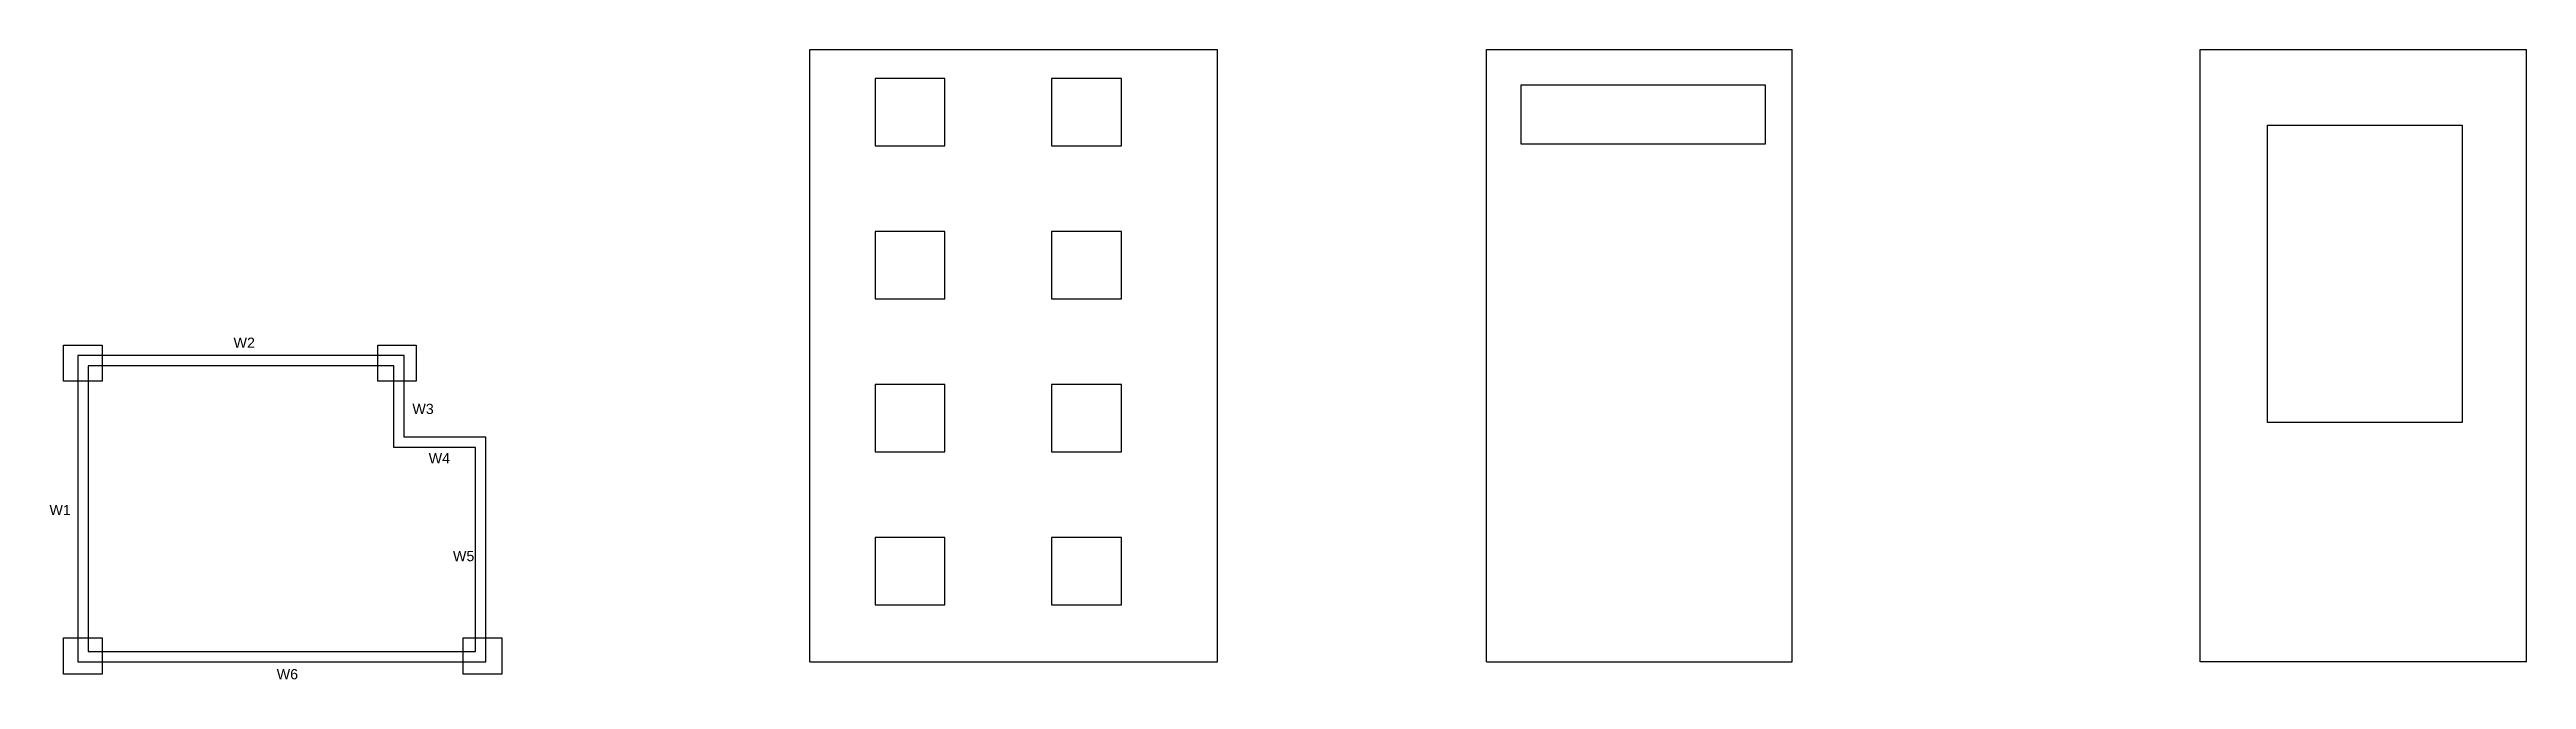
# Model space of a CAD drawing. Header units: millimetres. Extents: x -544 to 48056, y -329 to 12018.
import ezdxf

# ---------------------------------------------------------------- set-up
doc = ezdxf.new("R2010")
doc.units = ezdxf.units.MM
doc.header["$MEASUREMENT"] = 0
for name, color, linetype in [('Elev_W1', 7, 'Continuous'), ('Elev_W2', 6, 'Continuous'), ('Elev_W6', 4, 'Continuous'), ('Plan_Columns', 4, 'Continuous'), ('Plan_Walls', 1, 'Continuous')]:
    doc.layers.add(name, color=color, linetype=linetype)
doc.styles.get("Standard").update_dxf_attribs({"font": 'arial.ttf'})

msp = doc.modelspace()

# ---------------------------------------------------------------- linework, layer by layer
at = {"layer": 'Elev_W1'}
for p, q in [((27651, 12018), (33651, 12018)), ((27651, 18), (27651, 12018)), ((33651, 18), (33651, 12018)), ((27651, 18), (33651, 18))]:
    msp.add_line(p, q, dxfattribs=at)
msp.add_lwpolyline([(28334, 11328), (33118, 11328), (33118, 10165), (28334, 10165)], close=True, dxfattribs=at)
at = {"layer": 'Elev_W2'}
for p, q in [((41656, 12018), (48056, 12018)), ((41656, 18), (41656, 12018)), ((48056, 18), (48056, 12018)), ((48056, 18), (41656, 18))]:
    msp.add_line(p, q, dxfattribs=at)
msp.add_lwpolyline([(42974, 10537), (46792, 10537), (46792, 4708), (42974, 4708)], close=True, dxfattribs=at)
at = {"layer": 'Elev_W6'}
for p, q in [((14375, 12018), (22375, 12018)), ((14375, 18), (14375, 12018)), ((22375, 18), (22375, 12018)), ((14375, 18), (22375, 18))]:
    msp.add_line(p, q, dxfattribs=at)
for points in [[(15653, 10133), (17023, 10133), (17023, 11451), (15653, 11451)], [(19118, 10133), (20488, 10133), (20488, 11451), (19118, 11451)], [(15653, 7133), (17023, 7133), (17023, 8451), (15653, 8451)], [(19118, 7133), (20488, 7133), (20488, 8451), (19118, 8451)], [(15653, 4133), (17023, 4133), (17023, 5451), (15653, 5451)], [(19118, 4133), (20488, 4133), (20488, 5451), (19118, 5451)], [(15653, 1133), (17023, 1133), (17023, 2451), (15653, 2451)], [(19118, 1133), (20488, 1133), (20488, 2451), (19118, 2451)]]:
    msp.add_lwpolyline(points, close=True, dxfattribs=at)
at = {"layer": 'Plan_Columns'}
for points in [[(-267, 6226), (491, 6226), (491, 5517), (-267, 5517)], [(5895, 6226), (6653, 6226), (6653, 5517), (5895, 5517)], [(-267, 487), (491, 487), (491, -223), (-267, -223)], [(7573, 487), (8331, 487), (8331, -223), (7573, -223)]]:
    msp.add_lwpolyline(points, close=True, dxfattribs=at)
at = {"layer": 'Plan_Walls'}
for p, q in [((6414, 6018), (14, 6018)), ((14, 6018), (14, 18)), ((6414, 4418), (6414, 6018)), ((6214, 5818), (214, 5818)), ((214, 5818), (214, 218)), ((6214, 4218), (6214, 5818)), ((8014, 4418), (6414, 4418)), ((8014, 18), (8014, 4418)), ((7814, 4218), (6214, 4218)), ((7814, 218), (7814, 4218)), ((14, 18), (8014, 18)), ((214, 218), (7814, 218))]:
    msp.add_line(p, q, dxfattribs=at)

# ---------------------------------------------------------------- texts
at = {"layer": 'Plan_Walls', "char_height": 200, "attachment_point": 1}
for s, insert in [('W2', (3067, 6372)), ('W3', (6576, 5074)), ('W4', (6896, 4108)), ('W1', (-545, 3093)), ('W5', (7372, 2189)), ('W6', (3914, -126))]:
    msp.add_mtext_dynamic_manual_height_columns(s, width=1761.15, gutter_width=1, heights=[0], dxfattribs=dict(at, insert=insert))

doc.saveas('drawing.dxf')
